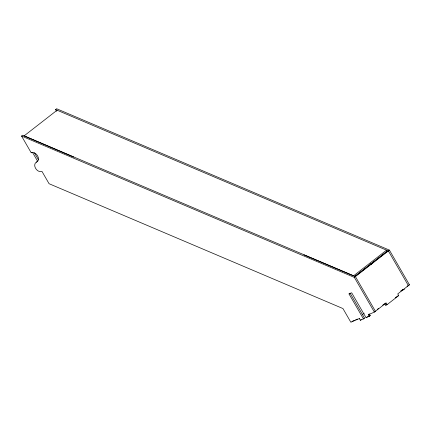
<?xml version="1.0" encoding="UTF-8"?>
<svg xmlns="http://www.w3.org/2000/svg" width="431" height="431" viewBox="0 0 431 431"><rect width="100%" height="100%" fill="white"/><g stroke="black" fill="none" stroke-linecap="round" stroke-linejoin="round"><path stroke-width="0.65" d="M359.54 318.45L350.856 322.259L342.941 308.548L49.08 183.719L41.974 171.414A5.425 3.971 52.1 0 1 35.584 168.349A5.425 3.971 52.1 0 1 36.592 162.088A5.425 3.971 52.1 0 0 37.599 155.828A5.425 3.971 52.1 0 0 31.204 152.763L21.55 136.04L22.601 135.221L355.403 276.589L375.433 311.279L374.544 311.667M56.547 111.257L55.567 109.56L56.623 108.741L389.419 250.115L409.45 284.805L397.748 293.91L398.718 295.591L387.033 304.685L385.702 305.261L384.732 303.58M57.091 110.207L24.125 135.867L73.658 157.035M31.204 152.763L31.732 152.353M354.46 276.637L386.381 251.79L386.548 250.158L353.582 275.818L304.027 254.893M355.117 276.352L387.038 251.505L388.369 250.934L408.399 285.624L407.069 286.2M21.55 136.04L354.352 277.408L389.419 250.115M359.362 318.584L360.332 320.265L363.441 318.924L349.013 293.931L349.713 293.387M362.191 314.722L364.217 313.143M360.332 320.265L361.21 319.581M369.211 316.429L368.241 314.754L369.292 313.935L370.261 315.611L366.102 317.771L351.674 292.784L349.013 293.931M363.441 318.924L364.491 318.105L350.064 293.112M366.102 317.771L367.153 316.952M377.136 309.49L378.655 308.31M382.706 305.159L384.226 303.974M400.981 290.936L401.999 290.144M368.241 314.754L374.377 312.098L386.063 303.004L387.033 304.685M400.9 290.957L404.278 289.131L402.209 290.025M385.702 305.261L386.763 304.431M395.265 297.816L396.859 296.576M408.222 285.333L409.45 284.805M397.387 296.162L398.718 295.591M385.179 303.386L386.063 303.004M351.911 321.44L354.277 320.416M355.607 319.845L357.412 319.064M363.457 318.552L364.491 318.105M367.67 316.731L370.261 315.611M55.567 109.56L388.369 250.934M402.985 289.535L403.227 289.95M370.8 263.395L371.468 264.559M354.352 277.408L374.377 312.098M34.442 152.849L38.456 159.799M32.594 152.531L37.642 161.269A5.425 3.971 52.1 0 0 36.468 162.185"/></g></svg>
